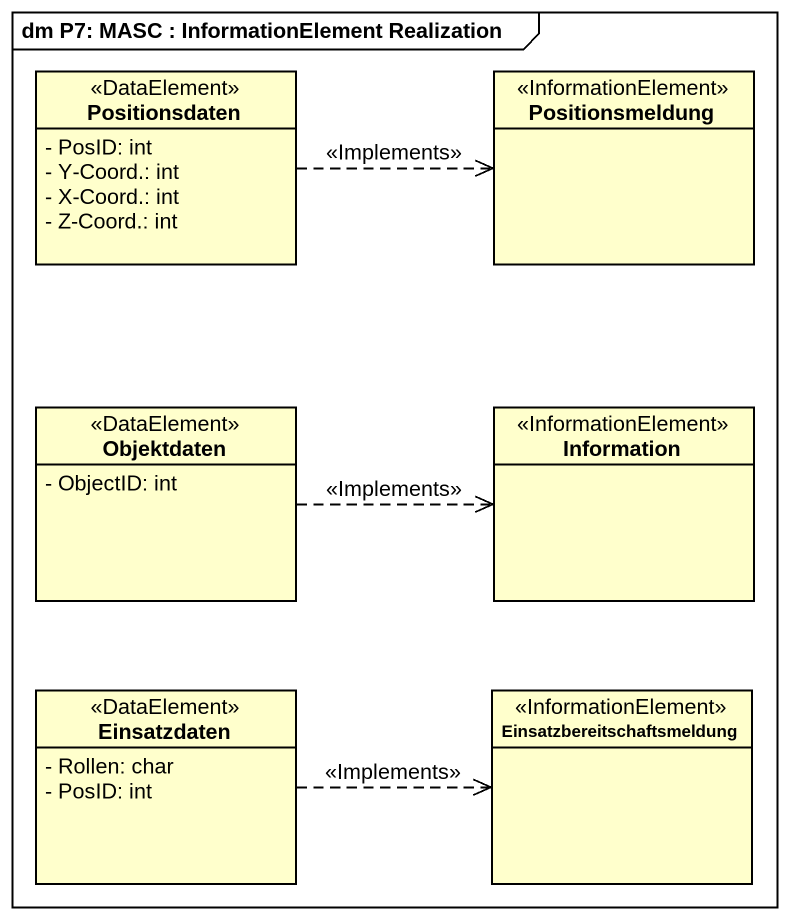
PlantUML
@startuml
mainframe dm P7: MASC : InformationElement Realization
hide circle
hide empty members
skinparam classAttributeIconSize 0
class Positionsdaten <<DataElement>> {
  - PosID: int
  - Y-Coord.: int
  - X-Coord.: int
  - Z-Coord.: int
}
class Positionsmeldung <<InformationElement>>
class Objektdaten <<DataElement>> {
  - ObjectID: int
}
class Information <<InformationElement>>
class Einsatzdaten <<DataElement>> {
  - Rollen: char
  - PosID: int
}
class Einsatzbereitschaftsmeldung <<InformationElement>>
Positionsdaten .right.> Positionsmeldung : <<Implements>>
Objektdaten .right.> Information : <<Implements>>
Einsatzdaten .right.> Einsatzbereitschaftsmeldung : <<Implements>>
@enduml
